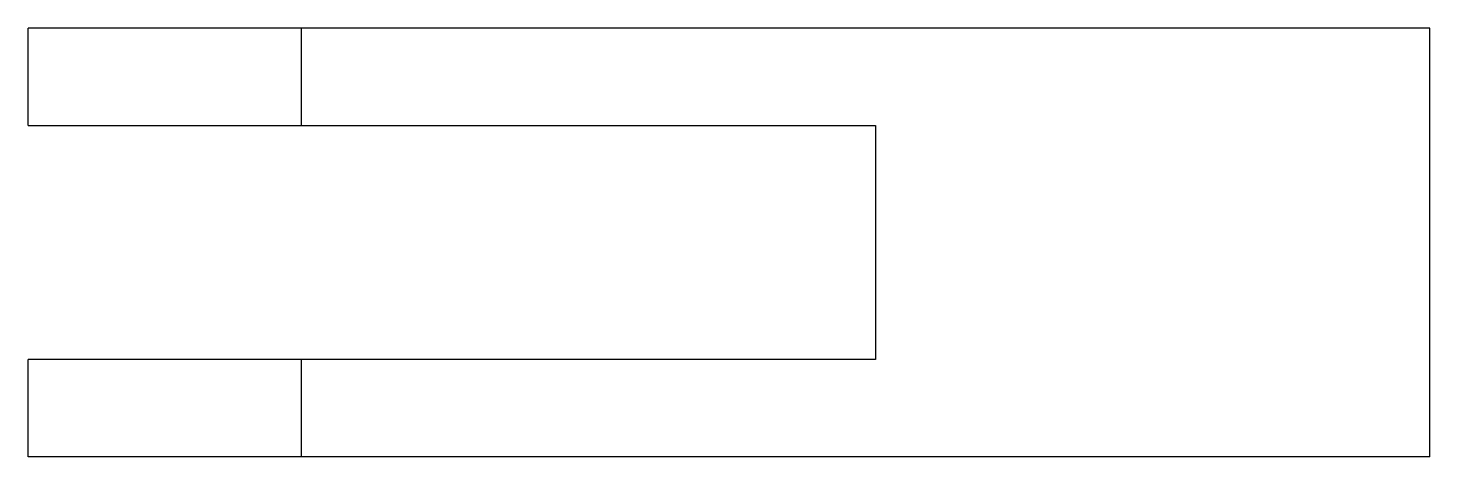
# Model space of a CAD drawing. Header units: metres. Extents: x -23.4 to 48.4, y -22 to 0.
import ezdxf

# ---------------------------------------------------------------- set-up
doc = ezdxf.new("R2010")
doc.units = ezdxf.units.M

msp = doc.modelspace()

# ---------------------------------------------------------------- linework, layer by layer
for points in [[(-23.4, -5), (-23.4, -4.9), (-23.4, -4.8), (-23.4, -4.7), (-23.4, -4.6), (-23.4, -4.5), (-23.4, -4.4), (-23.4, -4.3), (-23.4, -4.2), (-23.4, -4.1), (-23.4, -4), (-23.4, -3.9), (-23.4, -3.8), (-23.4, -3.7), (-23.4, -3.6), (-23.4, -3.5), (-23.4, -3.4), (-23.4, -3.3), (-23.4, -3.2), (-23.4, -3.1), (-23.4, -3), (-23.4, -2.9), (-23.4, -2.8), (-23.4, -2.7), (-23.4, -2.6), (-23.4, -2.5), (-23.4, -2.4), (-23.4, -2.3), (-23.4, -2.2), (-23.4, -2.1), (-23.4, -2), (-23.4, -1.9), (-23.4, -1.8), (-23.4, -1.7), (-23.4, -1.6), (-23.4, -1.5), (-23.4, -1.4), (-23.4, -1.3), (-23.4, -1.2), (-23.4, -1.1), (-23.4, -1), (-23.4, -0.9), (-23.4, -0.8), (-23.4, -0.7), (-23.4, -0.6), (-23.4, -0.5), (-23.4, -0.4), (-23.4, -0.3), (-23.4, -0.2), (-23.4, -0.1), (-23.4, 0)], [(-9.4, 0), (-9.449, 0), (-9.498, 0), (-9.547, 0), (-9.638, 0), (-9.783, 0), (-9.928, 0), (-10.073, 0), (-10.293, 0), (-10.527, 0), (-10.76, 0), (-11.016, 0), (-11.326, 0), (-11.637, 0), (-11.947, 0), (-12.301, 0), (-12.673, 0), (-13.044, 0), (-13.422, 0), (-13.836, 0), (-14.251, 0), (-14.665, 0), (-15.092, 0), (-15.528, 0), (-15.964, 0), (-16.4, 0), (-16.836, 0), (-17.272, 0), (-17.708, 0), (-18.135, 0), (-18.549, 0), (-18.964, 0), (-19.378, 0), (-19.756, 0), (-20.127, 0), (-20.499, 0), (-20.853, 0), (-21.163, 0), (-21.474, 0), (-21.784, 0), (-22.04, 0), (-22.273, 0), (-22.507, 0), (-22.727, 0), (-22.872, 0), (-23.017, 0), (-23.162, 0), (-23.253, 0), (-23.302, 0), (-23.351, 0), (-23.4, 0)], [(-9.4, -5), (-9.4, -4.9), (-9.4, -4.8), (-9.4, -4.7), (-9.4, -4.6), (-9.4, -4.5), (-9.4, -4.4), (-9.4, -4.3), (-9.4, -4.2), (-9.4, -4.1), (-9.4, -4), (-9.4, -3.9), (-9.4, -3.8), (-9.4, -3.7), (-9.4, -3.6), (-9.4, -3.5), (-9.4, -3.4), (-9.4, -3.3), (-9.4, -3.2), (-9.4, -3.1), (-9.4, -3), (-9.4, -2.9), (-9.4, -2.8), (-9.4, -2.7), (-9.4, -2.6), (-9.4, -2.5), (-9.4, -2.4), (-9.4, -2.3), (-9.4, -2.2), (-9.4, -2.1), (-9.4, -2), (-9.4, -1.9), (-9.4, -1.8), (-9.4, -1.7), (-9.4, -1.6), (-9.4, -1.5), (-9.4, -1.4), (-9.4, -1.3), (-9.4, -1.2), (-9.4, -1.1), (-9.4, -1), (-9.4, -0.9), (-9.4, -0.8), (-9.4, -0.7), (-9.4, -0.6), (-9.4, -0.5), (-9.4, -0.4), (-9.4, -0.3), (-9.4, -0.2), (-9.4, -0.1), (-9.4, 0)], [(48.4, 0), (47.244, 0), (46.088, 0), (44.932, 0), (43.776, 0), (42.62, 0), (41.464, 0), (40.308, 0), (39.152, 0), (37.996, 0), (36.84, 0), (35.684, 0), (34.528, 0), (33.372, 0), (32.216, 0), (31.06, 0), (29.904, 0), (28.748, 0), (27.592, 0), (26.436, 0), (25.28, 0), (24.124, 0), (22.968, 0), (21.812, 0), (20.656, 0), (19.5, 0), (18.344, 0), (17.188, 0), (16.032, 0), (14.876, 0), (13.72, 0), (12.564, 0), (11.408, 0), (10.252, 0), (9.096, 0), (7.94, 0), (6.784, 0), (5.628, 0), (4.472, 0), (3.316, 0), (2.16, 0), (1.004, 0), (-0.152, 0), (-1.308, 0), (-2.464, 0), (-3.62, 0), (-4.776, 0), (-5.932, 0), (-7.088, 0), (-8.244, 0), (-9.4, 0)], [(48.4, -22), (48.4, -21.56), (48.4, -21.12), (48.4, -20.68), (48.4, -20.24), (48.4, -19.8), (48.4, -19.36), (48.4, -18.92), (48.4, -18.48), (48.4, -18.04), (48.4, -17.6), (48.4, -17.16), (48.4, -16.72), (48.4, -16.28), (48.4, -15.84), (48.4, -15.4), (48.4, -14.96), (48.4, -14.52), (48.4, -14.08), (48.4, -13.64), (48.4, -13.2), (48.4, -12.76), (48.4, -12.32), (48.4, -11.88), (48.4, -11.44), (48.4, -11), (48.4, -10.56), (48.4, -10.12), (48.4, -9.68), (48.4, -9.24), (48.4, -8.8), (48.4, -8.36), (48.4, -7.92), (48.4, -7.48), (48.4, -7.04), (48.4, -6.6), (48.4, -6.16), (48.4, -5.72), (48.4, -5.28), (48.4, -4.84), (48.4, -4.4), (48.4, -3.96), (48.4, -3.52), (48.4, -3.08), (48.4, -2.64), (48.4, -2.2), (48.4, -1.76), (48.4, -1.32), (48.4, -0.88), (48.4, -0.44), (48.4, 0)], [(-23.4, -5), (-23.351, -5), (-23.302, -5), (-23.253, -5), (-23.162, -5), (-23.017, -5), (-22.872, -5), (-22.727, -5), (-22.507, -5), (-22.273, -5), (-22.04, -5), (-21.784, -5), (-21.474, -5), (-21.163, -5), (-20.853, -5), (-20.499, -5), (-20.127, -5), (-19.756, -5), (-19.378, -5), (-18.964, -5), (-18.549, -5), (-18.135, -5), (-17.708, -5), (-17.272, -5), (-16.836, -5), (-16.4, -5), (-15.964, -5), (-15.528, -5), (-15.092, -5), (-14.665, -5), (-14.251, -5), (-13.836, -5), (-13.422, -5), (-13.044, -5), (-12.673, -5), (-12.301, -5), (-11.947, -5), (-11.637, -5), (-11.326, -5), (-11.016, -5), (-10.76, -5), (-10.527, -5), (-10.293, -5), (-10.073, -5), (-9.928, -5), (-9.783, -5), (-9.638, -5), (-9.547, -5), (-9.498, -5), (-9.449, -5), (-9.4, -5)], [(-9.4, -5), (-8.812, -5), (-8.224, -5), (-7.636, -5), (-7.048, -5), (-6.46, -5), (-5.872, -5), (-5.284, -5), (-4.696, -5), (-4.108, -5), (-3.52, -5), (-2.932, -5), (-2.344, -5), (-1.756, -5), (-1.168, -5), (-0.58, -5), (0.008, -5), (0.596, -5), (1.184, -5), (1.772, -5), (2.36, -5), (2.948, -5), (3.536, -5), (4.124, -5), (4.712, -5), (5.3, -5), (5.888, -5), (6.476, -5), (7.064, -5), (7.652, -5), (8.24, -5), (8.828, -5), (9.416, -5), (10.004, -5), (10.592, -5), (11.18, -5), (11.768, -5), (12.356, -5), (12.944, -5), (13.532, -5), (14.12, -5), (14.708, -5), (15.296, -5), (15.884, -5), (16.472, -5), (17.06, -5), (17.648, -5), (18.236, -5), (18.824, -5), (19.412, -5), (20, -5)], [(20, -5), (20, -5.24), (20, -5.48), (20, -5.72), (20, -5.96), (20, -6.2), (20, -6.44), (20, -6.68), (20, -6.92), (20, -7.16), (20, -7.4), (20, -7.64), (20, -7.88), (20, -8.12), (20, -8.36), (20, -8.6), (20, -8.84), (20, -9.08), (20, -9.32), (20, -9.56), (20, -9.8), (20, -10.04), (20, -10.28), (20, -10.52), (20, -10.76), (20, -11), (20, -11.24), (20, -11.48), (20, -11.72), (20, -11.96), (20, -12.2), (20, -12.44), (20, -12.68), (20, -12.92), (20, -13.16), (20, -13.4), (20, -13.64), (20, -13.88), (20, -14.12), (20, -14.36), (20, -14.6), (20, -14.84), (20, -15.08), (20, -15.32), (20, -15.56), (20, -15.8), (20, -16.04), (20, -16.28), (20, -16.52), (20, -16.76), (20, -17)], [(-9.4, -17), (-9.449, -17), (-9.498, -17), (-9.547, -17), (-9.638, -17), (-9.783, -17), (-9.928, -17), (-10.073, -17), (-10.293, -17), (-10.527, -17), (-10.76, -17), (-11.016, -17), (-11.326, -17), (-11.637, -17), (-11.947, -17), (-12.301, -17), (-12.673, -17), (-13.044, -17), (-13.422, -17), (-13.836, -17), (-14.251, -17), (-14.665, -17), (-15.092, -17), (-15.528, -17), (-15.964, -17), (-16.4, -17), (-16.836, -17), (-17.272, -17), (-17.708, -17), (-18.135, -17), (-18.549, -17), (-18.964, -17), (-19.378, -17), (-19.756, -17), (-20.127, -17), (-20.499, -17), (-20.853, -17), (-21.163, -17), (-21.474, -17), (-21.784, -17), (-22.04, -17), (-22.273, -17), (-22.507, -17), (-22.727, -17), (-22.872, -17), (-23.017, -17), (-23.162, -17), (-23.253, -17), (-23.302, -17), (-23.351, -17), (-23.4, -17)], [(-23.4, -22), (-23.4, -21.9), (-23.4, -21.8), (-23.4, -21.7), (-23.4, -21.6), (-23.4, -21.5), (-23.4, -21.4), (-23.4, -21.3), (-23.4, -21.2), (-23.4, -21.1), (-23.4, -21), (-23.4, -20.9), (-23.4, -20.8), (-23.4, -20.7), (-23.4, -20.6), (-23.4, -20.5), (-23.4, -20.4), (-23.4, -20.3), (-23.4, -20.2), (-23.4, -20.1), (-23.4, -20), (-23.4, -19.9), (-23.4, -19.8), (-23.4, -19.7), (-23.4, -19.6), (-23.4, -19.5), (-23.4, -19.4), (-23.4, -19.3), (-23.4, -19.2), (-23.4, -19.1), (-23.4, -19), (-23.4, -18.9), (-23.4, -18.8), (-23.4, -18.7), (-23.4, -18.6), (-23.4, -18.5), (-23.4, -18.4), (-23.4, -18.3), (-23.4, -18.2), (-23.4, -18.1), (-23.4, -18), (-23.4, -17.9), (-23.4, -17.8), (-23.4, -17.7), (-23.4, -17.6), (-23.4, -17.5), (-23.4, -17.4), (-23.4, -17.3), (-23.4, -17.2), (-23.4, -17.1), (-23.4, -17)], [(20, -17), (19.412, -17), (18.824, -17), (18.236, -17), (17.648, -17), (17.06, -17), (16.472, -17), (15.884, -17), (15.296, -17), (14.708, -17), (14.12, -17), (13.532, -17), (12.944, -17), (12.356, -17), (11.768, -17), (11.18, -17), (10.592, -17), (10.004, -17), (9.416, -17), (8.828, -17), (8.24, -17), (7.652, -17), (7.064, -17), (6.476, -17), (5.888, -17), (5.3, -17), (4.712, -17), (4.124, -17), (3.536, -17), (2.948, -17), (2.36, -17), (1.772, -17), (1.184, -17), (0.596, -17), (0.008, -17), (-0.58, -17), (-1.168, -17), (-1.756, -17), (-2.344, -17), (-2.932, -17), (-3.52, -17), (-4.108, -17), (-4.696, -17), (-5.284, -17), (-5.872, -17), (-6.46, -17), (-7.048, -17), (-7.636, -17), (-8.224, -17), (-8.812, -17), (-9.4, -17)], [(-9.4, -22), (-9.4, -21.9), (-9.4, -21.8), (-9.4, -21.7), (-9.4, -21.6), (-9.4, -21.5), (-9.4, -21.4), (-9.4, -21.3), (-9.4, -21.2), (-9.4, -21.1), (-9.4, -21), (-9.4, -20.9), (-9.4, -20.8), (-9.4, -20.7), (-9.4, -20.6), (-9.4, -20.5), (-9.4, -20.4), (-9.4, -20.3), (-9.4, -20.2), (-9.4, -20.1), (-9.4, -20), (-9.4, -19.9), (-9.4, -19.8), (-9.4, -19.7), (-9.4, -19.6), (-9.4, -19.5), (-9.4, -19.4), (-9.4, -19.3), (-9.4, -19.2), (-9.4, -19.1), (-9.4, -19), (-9.4, -18.9), (-9.4, -18.8), (-9.4, -18.7), (-9.4, -18.6), (-9.4, -18.5), (-9.4, -18.4), (-9.4, -18.3), (-9.4, -18.2), (-9.4, -18.1), (-9.4, -18), (-9.4, -17.9), (-9.4, -17.8), (-9.4, -17.7), (-9.4, -17.6), (-9.4, -17.5), (-9.4, -17.4), (-9.4, -17.3), (-9.4, -17.2), (-9.4, -17.1), (-9.4, -17)], [(-9.4, -22), (-9.449, -22), (-9.498, -22), (-9.547, -22), (-9.638, -22), (-9.783, -22), (-9.928, -22), (-10.073, -22), (-10.293, -22), (-10.527, -22), (-10.76, -22), (-11.016, -22), (-11.326, -22), (-11.637, -22), (-11.947, -22), (-12.301, -22), (-12.673, -22), (-13.044, -22), (-13.422, -22), (-13.836, -22), (-14.251, -22), (-14.665, -22), (-15.092, -22), (-15.528, -22), (-15.964, -22), (-16.4, -22), (-16.836, -22), (-17.272, -22), (-17.708, -22), (-18.135, -22), (-18.549, -22), (-18.964, -22), (-19.378, -22), (-19.756, -22), (-20.127, -22), (-20.499, -22), (-20.853, -22), (-21.163, -22), (-21.474, -22), (-21.784, -22), (-22.04, -22), (-22.273, -22), (-22.507, -22), (-22.727, -22), (-22.872, -22), (-23.017, -22), (-23.162, -22), (-23.253, -22), (-23.302, -22), (-23.351, -22), (-23.4, -22)], [(48.4, -22), (47.244, -22), (46.088, -22), (44.932, -22), (43.776, -22), (42.62, -22), (41.464, -22), (40.308, -22), (39.152, -22), (37.996, -22), (36.84, -22), (35.684, -22), (34.528, -22), (33.372, -22), (32.216, -22), (31.06, -22), (29.904, -22), (28.748, -22), (27.592, -22), (26.436, -22), (25.28, -22), (24.124, -22), (22.968, -22), (21.812, -22), (20.656, -22), (19.5, -22), (18.344, -22), (17.188, -22), (16.032, -22), (14.876, -22), (13.72, -22), (12.564, -22), (11.408, -22), (10.252, -22), (9.096, -22), (7.94, -22), (6.784, -22), (5.628, -22), (4.472, -22), (3.316, -22), (2.16, -22), (1.004, -22), (-0.152, -22), (-1.308, -22), (-2.464, -22), (-3.62, -22), (-4.776, -22), (-5.932, -22), (-7.088, -22), (-8.244, -22), (-9.4, -22)]]:
    msp.add_lwpolyline(points)

doc.saveas('drawing.dxf')
